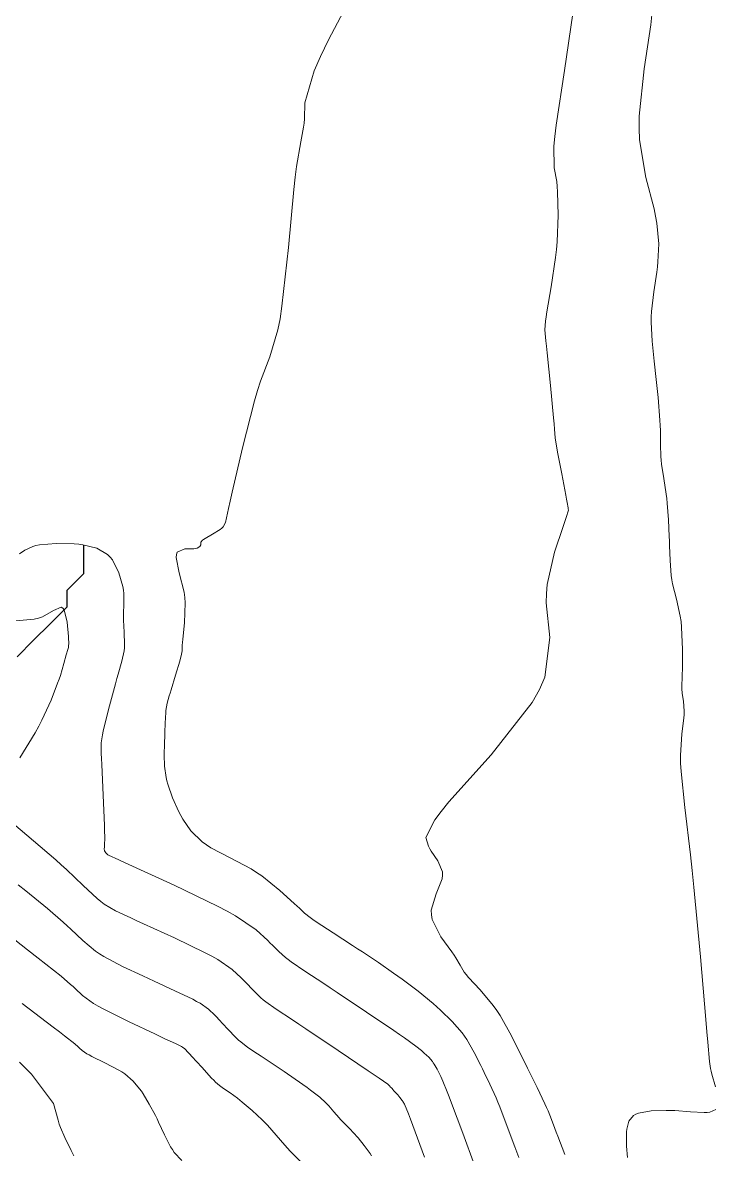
# Model space of a CAD drawing. Header units: millimetres. Extents: x 837475 to 838477, y 1189012 to 1191015.
# Drawn here: x 837556.4 to 837597.9, y 1189295.5 to 1189363.5 of the extents above; entities that cross this region are included whole.
import ezdxf

# ---------------------------------------------------------------- set-up
doc = ezdxf.new("R2010")
doc.units = ezdxf.units.MM
doc.header["$LTSCALE"] = 0.3
doc.layers.add('COTAS 10', color=7, linetype='Continuous', lineweight=9, true_color=0x6e3e2d)
doc.layers.add('COTAS INT', color=7, linetype='Continuous', lineweight=5, true_color=0x9fa19f)
doc.layers.add('DRENAJE', color=5, linetype='Continuous', lineweight=25)

msp = doc.modelspace()

# ---------------------------------------------------------------- linework, layer by layer
at = {"layer": 'COTAS 10'}
for points in [[(837556.034, 1189327.56), (837557.131, 1189327.657), (837557.387, 1189327.717), (837557.622, 1189327.791), (837558.296, 1189328.181), (837558.749, 1189328.367), (837558.845, 1189328.313), (837558.927, 1189328.214), (837559.114, 1189327.473), (837559.187, 1189326.608), (837559.197, 1189326.43), (837559.203, 1189326.279), (837559.186, 1189325.956), (837559.117, 1189325.716), (837559.09, 1189325.617), (837559.059, 1189325.505), (837558.92, 1189324.983), (837558.705, 1189324.273), (837558.625, 1189324.043), (837558.538, 1189323.797), (837558.153, 1189322.788), (837557.597, 1189321.581), (837557.402, 1189321.212), (837557.19, 1189320.826), (837556.274, 1189319.306)], [(837555.883, 1189315.349), (837557.094, 1189314.331), (837558.428, 1189313.177), (837558.759, 1189312.88), (837559.075, 1189312.592), (837560.077, 1189311.632), (837560.919, 1189310.853), (837561.133, 1189310.68), (837561.339, 1189310.524), (837562.013, 1189310.113), (837562.936, 1189309.685), (837563.298, 1189309.519), (837563.706, 1189309.332), (837565.566, 1189308.486), (837567.415, 1189307.598), (837567.816, 1189307.385), (837568.169, 1189307.185), (837569.045, 1189306.584), (837569.58, 1189306.084), (837569.717, 1189305.949), (837569.851, 1189305.815), (837570.295, 1189305.345), (837570.761, 1189304.89), (837570.908, 1189304.765), (837571.063, 1189304.641), (837571.688, 1189304.199), (837572.669, 1189303.554), (837573.048, 1189303.301), (837573.474, 1189303.017), (837575.403, 1189301.725), (837577.22, 1189300.499), (837577.576, 1189300.257), (837577.867, 1189300.058), (837578.39, 1189299.689), (837578.491, 1189299.595), (837578.517, 1189299.568), (837578.543, 1189299.542), (837578.628, 1189299.444), (837578.715, 1189299.343), (837578.741, 1189299.314), (837578.768, 1189299.285), (837578.874, 1189299.178), (837578.984, 1189299.064), (837579.013, 1189299.031), (837579.042, 1189298.997), (837579.144, 1189298.87), (837579.242, 1189298.732), (837579.27, 1189298.692), (837579.296, 1189298.65), (837579.393, 1189298.493), (837579.637, 1189297.906), (837579.757, 1189297.594), (837579.9, 1189297.217), (837580.606, 1189295.314)]]:
    msp.add_lwpolyline(points, dxfattribs=at)
at = {"layer": 'COTAS INT'}
for points in [[(837577.345, 1189367.27), (837574.831, 1189362.482), (837574.355, 1189361.483), (837573.975, 1189360.625), (837573.396, 1189358.705), (837573.387, 1189357.738), (837573.365, 1189357.481), (837573.335, 1189357.228), (837573.159, 1189356.356), (837572.905, 1189354.869), (837572.826, 1189354.229), (837572.744, 1189353.491), (837572.416, 1189349.999), (837572.032, 1189346.473), (837571.914, 1189345.713), (837571.791, 1189345.046), (837571.305, 1189343.417), (837570.738, 1189341.961), (837570.563, 1189341.402), (837570.382, 1189340.777), (837569.663, 1189337.958), (837569.037, 1189335.287), (837568.914, 1189334.755), (837568.813, 1189334.312), (837568.63, 1189333.463), (837568.486, 1189333.194), (837568.41, 1189333.118), (837568.319, 1189333.04), (837567.857, 1189332.753), (837567.406, 1189332.501), (837567.321, 1189332.446), (837567.254, 1189332.397), (837567.156, 1189332.274), (837567.157, 1189332.184), (837567.152, 1189332.156), (837567.145, 1189332.127), (837567.099, 1189332.011), (837566.922, 1189331.915), (837566.832, 1189331.899), (837566.724, 1189331.887), (837566.186, 1189331.883), (837565.737, 1189331.676), (837565.685, 1189331.537), (837565.664, 1189331.363), (837565.852, 1189330.438), (837566.14, 1189329.275), (837566.184, 1189328.951), (837566.211, 1189328.625), (837566.179, 1189327.44), (837566.072, 1189326.457), (837566.053, 1189326.258), (837566.038, 1189326.091), (837566.022, 1189325.756), (837565.969, 1189325.453), (837565.932, 1189325.307), (837565.884, 1189325.133), (837565.63, 1189324.283), (837565.359, 1189323.399), (837565.3, 1189323.205), (837565.249, 1189323.033), (837565.123, 1189322.593), (837565.054, 1189322.152), (837565.037, 1189321.98), (837565.022, 1189321.786), (837564.979, 1189320.902), (837564.957, 1189319.955), (837564.956, 1189319.722), (837564.956, 1189319.5), (837564.974, 1189318.803), (837565.065, 1189318.136), (837565.112, 1189317.933), (837565.168, 1189317.723), (837565.449, 1189316.899), (837565.828, 1189316.064), (837565.945, 1189315.846), (837566.068, 1189315.635), (837566.559, 1189314.921), (837567.24, 1189314.262), (837567.483, 1189314.085), (837567.75, 1189313.91), (837568.91, 1189313.299), (837570.169, 1189312.636), (837570.498, 1189312.429), (837570.82, 1189312.211), (837571.91, 1189311.341), (837572.765, 1189310.563), (837572.939, 1189310.403), (837573.085, 1189310.267), (837573.383, 1189309.978), (837573.719, 1189309.717), (837573.889, 1189309.598), (837574.093, 1189309.46), (837575.109, 1189308.793), (837576.276, 1189308.033), (837576.576, 1189307.836), (837576.866, 1189307.646), (837577.828, 1189307.005), (837578.739, 1189306.374), (837578.996, 1189306.188), (837579.256, 1189305.998), (837580.215, 1189305.275), (837581.123, 1189304.54), (837581.35, 1189304.343), (837581.568, 1189304.149), (837582.27, 1189303.471), (837582.859, 1189302.783), (837583.006, 1189302.583), (837583.146, 1189302.378), (837583.593, 1189301.603), (837583.983, 1189300.82), (837584.087, 1189300.61), (837584.188, 1189300.404), (837584.541, 1189299.684), (837584.907, 1189298.871), (837585.017, 1189298.606), (837585.131, 1189298.323), (837585.576, 1189297.157), (837586.031, 1189295.924), (837586.152, 1189295.599), (837586.271, 1189295.28)], [(837589.526, 1189364.069), (837589.014, 1189360.643), (837588.517, 1189357.357), (837588.438, 1189356.674), (837588.385, 1189356.088), (837588.407, 1189354.792), (837588.558, 1189353.957), (837588.587, 1189353.662), (837588.609, 1189353.34), (837588.643, 1189351.949), (837588.575, 1189350.332), (837588.534, 1189349.868), (837588.484, 1189349.397), (837588.22, 1189347.637), (837587.962, 1189346.139), (837587.915, 1189345.834), (837587.879, 1189345.576), (837587.835, 1189345.038), (837587.903, 1189344.388), (837587.936, 1189344.058), (837587.975, 1189343.664), (837588.17, 1189341.7), (837588.359, 1189339.764), (837588.395, 1189339.388), (837588.423, 1189339.08), (837588.467, 1189338.545), (837588.524, 1189338.164), (837588.562, 1189337.954), (837588.608, 1189337.698), (837588.856, 1189336.395), (837589.104, 1189335.108), (837589.151, 1189334.862), (837589.19, 1189334.664), (837589.25, 1189334.346), (837589.251, 1189334.323), (837589.251, 1189334.294), (837589.253, 1189334.213), (837589.128, 1189333.764), (837589.048, 1189333.516), (837588.948, 1189333.215), (837588.426, 1189331.679), (837587.986, 1189329.745), (837587.938, 1189329.192), (837587.922, 1189328.632), (837588.133, 1189326.546), (837587.849, 1189324.166), (837587.521, 1189323.42), (837587.085, 1189322.637), (837584.611, 1189319.494), (837582.073, 1189316.67), (837581.597, 1189316.088), (837581.22, 1189315.591), (837580.675, 1189314.519), (837580.846, 1189313.996), (837580.92, 1189313.847), (837581.006, 1189313.695), (837581.41, 1189313.128), (837581.687, 1189312.469), (837581.691, 1189312.259), (837581.665, 1189312.037), (837581.309, 1189311.137), (837581.012, 1189310.146), (837581.022, 1189309.866), (837581.073, 1189309.585), (837581.593, 1189308.552), (837582.244, 1189307.653), (837582.378, 1189307.456), (837582.493, 1189307.281), (837582.738, 1189306.839), (837582.993, 1189306.434), (837583.113, 1189306.282), (837583.254, 1189306.114), (837583.943, 1189305.365), (837584.737, 1189304.418), (837584.944, 1189304.125), (837585.146, 1189303.819), (837585.832, 1189302.602), (837586.464, 1189301.331), (837586.633, 1189300.991), (837586.798, 1189300.655), (837587.37, 1189299.487), (837587.84, 1189298.503), (837587.942, 1189298.284), (837588.03, 1189298.089), (837588.245, 1189297.575), (837588.449, 1189297.03), (837588.53, 1189296.815), (837588.622, 1189296.571), (837589.044, 1189295.459)], [(837594.273, 1189363.983), (837594.205, 1189363.383), (837593.81, 1189360.734), (837593.516, 1189357.892), (837593.511, 1189357.171), (837593.54, 1189356.477), (837593.923, 1189354.209), (837594.405, 1189352.329), (837594.497, 1189351.88), (837594.57, 1189351.462), (837594.685, 1189350.212), (837594.64, 1189349.135), (837594.613, 1189348.825), (837594.579, 1189348.511), (837594.403, 1189347.338), (837594.253, 1189346.149), (837594.235, 1189345.826), (837594.228, 1189345.505), (837594.288, 1189344.366), (837594.421, 1189343.163), (837594.459, 1189342.802), (837594.498, 1189342.429), (837594.645, 1189340.981), (837594.76, 1189339.617), (837594.78, 1189339.298), (837594.794, 1189339.004), (837594.799, 1189338.154), (837594.81, 1189337.423), (837594.827, 1189337.205), (837594.85, 1189336.98), (837594.986, 1189336.11), (837595.138, 1189335.173), (837595.171, 1189334.905), (837595.201, 1189334.634), (837595.277, 1189333.624), (837595.322, 1189332.619), (837595.332, 1189332.351), (837595.342, 1189332.087), (837595.367, 1189331.17), (837595.439, 1189330.275), (837595.477, 1189330.024), (837595.523, 1189329.773), (837595.757, 1189328.858), (837595.987, 1189327.833), (837596.03, 1189327.512), (837596.065, 1189327.175), (837596.119, 1189325.826), (837596.112, 1189324.611), (837596.108, 1189324.359), (837596.104, 1189324.143), (837596.083, 1189323.67), (837596.083, 1189323.384), (837596.091, 1189323.286), (837596.103, 1189323.18), (837596.178, 1189322.73), (837596.223, 1189322.122), (837596.216, 1189321.917), (837596.2, 1189321.696), (837596.075, 1189320.763), (837595.993, 1189319.453), (837596.006, 1189318.994), (837596.034, 1189318.492), (837596.263, 1189316.333), (837596.605, 1189313.476), (837596.704, 1189312.535), (837596.806, 1189311.529), (837597.192, 1189307.354), (837597.519, 1189303.591), (837597.584, 1189302.845), (837597.637, 1189302.227), (837597.737, 1189301.061), (837597.809, 1189300.627), (837597.844, 1189300.47), (837597.887, 1189300.297), (837598.097, 1189299.538)], [(837583.614, 1189294.817), (837582.906, 1189296.739), (837582.232, 1189298.557), (837582.092, 1189298.927), (837581.973, 1189299.239), (837581.712, 1189299.881), (837581.579, 1189300.152), (837581.54, 1189300.23), (837581.501, 1189300.309), (837581.355, 1189300.604), (837581.186, 1189300.897), (837581.133, 1189300.974), (837581.078, 1189301.049), (837580.856, 1189301.308), (837580.591, 1189301.564), (837580.509, 1189301.637), (837580.423, 1189301.711), (837580.081, 1189301.988), (837579.403, 1189302.474), (837579.105, 1189302.68), (837578.76, 1189302.917), (837577.115, 1189304.029), (837575.355, 1189305.207), (837574.937, 1189305.485), (837574.549, 1189305.742), (837573.398, 1189306.496), (837572.578, 1189307.05), (837572.399, 1189307.182), (837572.24, 1189307.303), (837571.839, 1189307.662), (837571.468, 1189308.041), (837571.328, 1189308.176), (837571.173, 1189308.323), (837570.478, 1189308.963), (837569.234, 1189309.817), (837568.733, 1189310.099), (837568.163, 1189310.402), (837565.539, 1189311.663), (837562.594, 1189312.999), (837562.212, 1189313.173), (837561.595, 1189313.453), (837561.558, 1189313.481), (837561.542, 1189313.495), (837561.524, 1189313.512), (837561.437, 1189313.596), (837561.363, 1189313.718), (837561.353, 1189313.759), (837561.347, 1189313.802), (837561.361, 1189313.985), (837561.374, 1189314.581), (837561.367, 1189314.885), (837561.356, 1189315.251), (837561.277, 1189317.074), (837561.192, 1189318.904), (837561.176, 1189319.273), (837561.164, 1189319.583), (837561.149, 1189320.208), (837561.233, 1189320.694), (837561.284, 1189320.917), (837561.346, 1189321.178), (837561.667, 1189322.44), (837562.023, 1189323.77), (837562.106, 1189324.074), (837562.183, 1189324.351), (837562.408, 1189325.119), (837562.54, 1189325.744), (837562.559, 1189325.931), (837562.569, 1189326.122), (837562.544, 1189326.863), (837562.495, 1189327.598), (837562.491, 1189327.787), (837562.491, 1189327.97), (837562.528, 1189328.575), (837562.52, 1189329.203), (837562.492, 1189329.4), (837562.453, 1189329.607), (837562.221, 1189330.439), (837561.831, 1189331.212), (837561.693, 1189331.382), (837561.542, 1189331.533), (837560.888, 1189331.921), (837560.064, 1189332.124), (837559.806, 1189332.159), (837559.536, 1189332.185), (837558.451, 1189332.2), (837557.453, 1189332.111), (837557.236, 1189332.071), (837557.046, 1189332.024), (837556.576, 1189331.798), (837556.238, 1189331.581)], [(837577.42, 1189295.38), (837577.325, 1189295.522), (837576.976, 1189296.009), (837576.617, 1189296.458), (837576.514, 1189296.577), (837576.41, 1189296.694), (837576.024, 1189297.096), (837575.65, 1189297.476), (837575.555, 1189297.578), (837575.462, 1189297.679), (837575.155, 1189298.036), (837574.853, 1189298.381), (837574.763, 1189298.475), (837574.67, 1189298.569), (837574.314, 1189298.902), (837573.756, 1189299.339), (837573.537, 1189299.499), (837573.289, 1189299.675), (837572.16, 1189300.448), (837571.027, 1189301.208), (837570.777, 1189301.375), (837570.554, 1189301.523), (837569.977, 1189301.903), (837569.547, 1189302.232), (837569.417, 1189302.348), (837569.281, 1189302.476), (837568.751, 1189303.029), (837568.233, 1189303.59), (837568.106, 1189303.722), (837567.987, 1189303.844), (837567.613, 1189304.205), (837567.105, 1189304.554), (837566.899, 1189304.67), (837566.666, 1189304.794), (837565.593, 1189305.31), (837564.344, 1189305.88), (837564.001, 1189306.039), (837563.659, 1189306.198), (837562.432, 1189306.772), (837561.325, 1189307.361), (837561.059, 1189307.529), (837560.81, 1189307.698), (837560.055, 1189308.328), (837559.337, 1189309.015), (837559.112, 1189309.221), (837558.874, 1189309.434), (837557.92, 1189310.259), (837556.626, 1189311.313), (837556.175, 1189311.669)], [(837555.96, 1189308.362), (837556.723, 1189307.776), (837557.37, 1189307.276), (837558.745, 1189306.188), (837559.321, 1189305.69), (837559.464, 1189305.562), (837559.6, 1189305.437), (837560.033, 1189305.023), (837560.701, 1189304.543), (837560.985, 1189304.378), (837561.312, 1189304.198), (837562.851, 1189303.432), (837564.382, 1189302.71), (837564.705, 1189302.559), (837564.983, 1189302.428), (837565.62, 1189302.133), (837565.918, 1189301.99), (837565.983, 1189301.955), (837566.04, 1189301.923), (837566.181, 1189301.826), (837566.394, 1189301.605), (837566.496, 1189301.495), (837566.616, 1189301.364), (837567.207, 1189300.712), (837567.802, 1189300.062), (837567.926, 1189299.932), (837568.032, 1189299.822), (837568.267, 1189299.606), (837568.439, 1189299.493), (837568.58, 1189299.399), (837568.918, 1189299.172), (837569.358, 1189298.85), (837569.498, 1189298.74), (837569.645, 1189298.621), (837570.237, 1189298.115), (837570.849, 1189297.543), (837571.008, 1189297.382), (837571.163, 1189297.22), (837571.682, 1189296.628), (837572.209, 1189296.016), (837572.368, 1189295.842), (837572.532, 1189295.666), (837573.174, 1189295.014)], [(837556.4, 1189304.55), (837558.268, 1189303.127), (837558.642, 1189302.84), (837558.955, 1189302.599), (837559.571, 1189302.117), (837559.768, 1189301.947), (837559.817, 1189301.903), (837559.863, 1189301.86), (837560.011, 1189301.718), (837560.302, 1189301.525), (837560.438, 1189301.45), (837560.598, 1189301.366), (837561.38, 1189300.983), (837562.212, 1189300.545), (837562.405, 1189300.425), (837562.581, 1189300.306), (837563.08, 1189299.883), (837563.468, 1189299.416), (837563.574, 1189299.269), (837563.679, 1189299.115), (837564.054, 1189298.494), (837564.419, 1189297.803), (837564.517, 1189297.604), (837564.615, 1189297.401), (837564.961, 1189296.642), (837565.328, 1189295.93), (837565.44, 1189295.757), (837565.557, 1189295.595), (837566.014, 1189295.098)], [(837556.237, 1189301.007), (837556.968, 1189300.3), (837558.286, 1189298.537), (837558.562, 1189297.527), (837558.637, 1189297.296), (837558.71, 1189297.085), (837558.968, 1189296.496), (837559.352, 1189295.712), (837559.505, 1189295.378)], [(837598.126, 1189298.166), (837597.752, 1189298.016), (837597.598, 1189297.997), (837597.423, 1189297.988), (837596.607, 1189298.033), (837595.66, 1189298.107), (837595.402, 1189298.115), (837595.144, 1189298.118), (837594.229, 1189298.085), (837593.472, 1189297.95), (837593.315, 1189297.888), (837593.18, 1189297.815), (837592.882, 1189297.466), (837592.771, 1189296.981), (837592.755, 1189296.823), (837592.744, 1189296.654), (837592.755, 1189295.96), (837592.814, 1189295.293)]]:
    msp.add_lwpolyline(points, dxfattribs=at)
at = {"layer": 'DRENAJE'}
msp.add_polyline3d([(837560.095, 1189332.124, 0), (837560.095, 1189330.378, 0), (837559.095, 1189329.379, 0), (837559.095, 1189328.379, 0), (837558.096, 1189327.379, 0), (837557.096, 1189326.38, 0), (837556.096, 1189325.38, 0)], dxfattribs=at)

doc.saveas('drawing.dxf')
